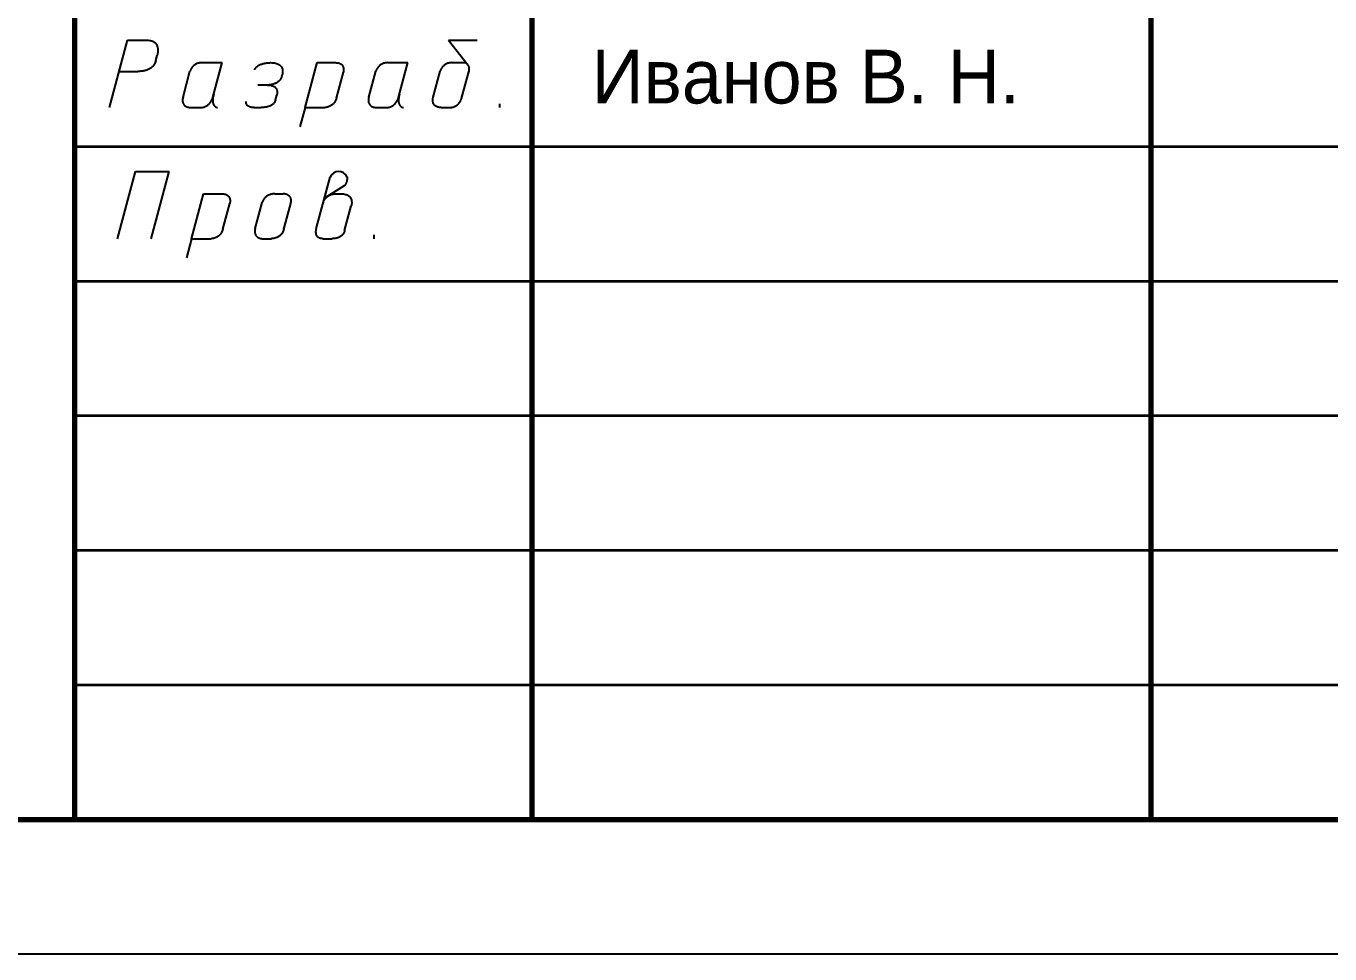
# Model space of a CAD drawing. Extents: x -100 to 346, y -219 to 96.
# Drawn here: x 58.1 to 130.8, y -218.7 to -166.9 of the extents above; entities that cross this region are included whole.
import ezdxf

# ---------------------------------------------------------------- set-up
doc = ezdxf.new("R2010")
doc.units = 0
doc.layers.get('0').update_dxf_attribs({"linetype": 'CONTINUOUS', "lineweight": 25})
doc.styles.add('cyrillic_ii', font='cyrillic_ii')

msp = doc.modelspace()

# ---------------------------------------------------------------- linework, layer by layer
at = {"lineweight": 70}
for p, q in [((60.848, -211.156), (60.848, -128.656)), ((86.348, -211.156), (86.348, -128.656)), ((120.848, -211.156), (120.848, -128.656)), ((-69.652, -211.156), (338.348, -211.156))]:
    msp.add_line(p, q, dxfattribs=at)
at = {"linetype": 'CONTINUOUS', "lineweight": 25}
for p, q in [((62.791, -171.482), (63.795, -167.732)), ((63.795, -167.732), (64.041, -167.732)), ((63.795, -167.732), (64.874, -167.732)), ((64.874, -167.732), (64.948, -167.735)), ((64.948, -167.735), (65.016, -167.742)), ((65.016, -167.742), (65.078, -167.753)), ((65.078, -167.753), (65.135, -167.769)), ((65.135, -167.769), (65.186, -167.788)), ((65.186, -167.788), (65.233, -167.811)), ((65.233, -167.811), (65.274, -167.837)), ((65.274, -167.837), (65.31, -167.866)), ((65.31, -167.866), (65.343, -167.897)), ((65.343, -167.897), (65.371, -167.931)), ((81.679, -167.732), (83.287, -167.732)), ((81.679, -167.732), (82.786, -169.123)), ((65.366, -168.868), (65.442, -168.584)), ((65.371, -167.931), (65.395, -167.966)), ((65.395, -167.966), (65.416, -168.003)), ((65.416, -168.003), (65.433, -168.041)), ((65.433, -168.041), (65.447, -168.081)), ((65.444, -168.577), (65.442, -168.584)), ((65.447, -168.566), (65.444, -168.577)), ((65.447, -168.081), (65.458, -168.12)), ((65.45, -168.551), (65.447, -168.566)), ((65.455, -168.531), (65.45, -168.551)), ((65.459, -168.509), (65.455, -168.531)), ((65.458, -168.12), (65.466, -168.16)), ((65.464, -168.483), (65.459, -168.509)), ((65.468, -168.454), (65.464, -168.483)), ((65.466, -168.16), (65.472, -168.2)), ((65.472, -168.423), (65.468, -168.454)), ((65.472, -168.2), (65.476, -168.24)), ((65.475, -168.39), (65.472, -168.423)), ((65.478, -168.354), (65.475, -168.39)), ((65.476, -168.24), (65.478, -168.279)), ((65.478, -168.279), (65.479, -168.317)), ((65.479, -168.317), (65.478, -168.354)), ((64.976, -169.352), (64.936, -169.371)), ((65.015, -169.331), (64.976, -169.352)), ((65.053, -169.308), (65.015, -169.331)), ((65.091, -169.283), (65.053, -169.308)), ((65.127, -169.255), (65.091, -169.283)), ((65.161, -169.224), (65.127, -169.255)), ((65.195, -169.191), (65.161, -169.224)), ((65.226, -169.154), (65.195, -169.191)), ((65.255, -169.115), (65.226, -169.154)), ((65.283, -169.072), (65.255, -169.115)), ((65.307, -169.027), (65.283, -169.072)), ((65.33, -168.977), (65.307, -169.027)), ((65.349, -168.925), (65.33, -168.977)), ((65.366, -168.868), (65.349, -168.925)), ((67.32, -169.346), (67.31, -169.366)), ((67.332, -169.325), (67.32, -169.346)), ((67.346, -169.304), (67.332, -169.325)), ((67.36, -169.281), (67.346, -169.304)), ((67.377, -169.258), (67.36, -169.281)), ((67.395, -169.235), (67.377, -169.258)), ((67.415, -169.212), (67.395, -169.235)), ((67.436, -169.188), (67.415, -169.212)), ((67.46, -169.165), (67.436, -169.188)), ((67.485, -169.143), (67.46, -169.165)), ((67.512, -169.121), (67.485, -169.143)), ((67.542, -169.1), (67.512, -169.121)), ((67.573, -169.08), (67.542, -169.1)), ((67.606, -169.062), (67.573, -169.08)), ((67.642, -169.045), (67.606, -169.062)), ((67.68, -169.029), (67.642, -169.045)), ((67.72, -169.016), (67.68, -169.029)), ((67.763, -169.004), (67.72, -169.016)), ((67.807, -168.995), (67.763, -169.004)), ((67.855, -168.988), (67.807, -168.995)), ((67.905, -168.984), (67.855, -168.988)), ((67.957, -168.982), (67.905, -168.984)), ((67.957, -168.982), (69.065, -168.982)), ((68.545, -170.925), (69.065, -168.982)), ((70.879, -169.378), (70.894, -169.341)), ((70.894, -169.341), (70.912, -169.306)), ((70.912, -169.306), (70.934, -169.274)), ((70.934, -169.274), (70.958, -169.244)), ((70.958, -169.244), (70.985, -169.216)), ((70.985, -169.216), (71.015, -169.19)), ((71.015, -169.19), (71.047, -169.166)), ((71.047, -169.166), (71.08, -169.144)), ((71.08, -169.144), (71.116, -169.124)), ((71.116, -169.124), (71.152, -169.105)), ((71.152, -169.105), (71.19, -169.088)), ((71.19, -169.088), (71.229, -169.073)), ((71.229, -169.073), (71.268, -169.06)), ((71.268, -169.06), (71.307, -169.047)), ((71.307, -169.047), (71.346, -169.037)), ((71.346, -169.037), (71.385, -169.027)), ((71.385, -169.027), (71.424, -169.019)), ((71.424, -169.019), (71.462, -169.011)), ((71.462, -169.011), (71.498, -169.005)), ((71.498, -169.005), (71.533, -169)), ((71.533, -169), (71.567, -168.995)), ((71.567, -168.995), (71.599, -168.992)), ((71.599, -168.992), (71.628, -168.989)), ((71.628, -168.989), (71.655, -168.987)), ((71.655, -168.987), (71.679, -168.985)), ((71.679, -168.985), (71.701, -168.984)), ((71.701, -168.984), (71.719, -168.983)), ((71.719, -168.983), (71.733, -168.982)), ((71.733, -168.982), (71.744, -168.982)), ((71.744, -168.982), (71.751, -168.982)), ((71.751, -168.982), (71.753, -168.982)), ((71.761, -168.982), (71.839, -168.984)), ((71.839, -168.984), (71.91, -168.99)), ((71.91, -168.99), (71.976, -168.998)), ((71.976, -168.998), (72.036, -169.01)), ((72.036, -169.01), (72.091, -169.025)), ((72.091, -169.025), (72.141, -169.043)), ((72.141, -169.043), (72.186, -169.063)), ((72.186, -169.063), (72.226, -169.085)), ((72.226, -169.085), (72.262, -169.109)), ((72.262, -169.109), (72.294, -169.135)), ((72.294, -169.135), (72.322, -169.162)), ((72.322, -169.162), (72.346, -169.19)), ((72.346, -169.19), (72.367, -169.22)), ((72.367, -169.22), (72.384, -169.25)), ((72.384, -169.25), (72.399, -169.28)), ((72.399, -169.28), (72.411, -169.311)), ((72.411, -169.311), (72.42, -169.342)), ((72.42, -169.342), (72.427, -169.373)), ((73.688, -171.482), (74.357, -168.982)), ((74.357, -168.982), (75.392, -168.982)), ((75.392, -168.982), (75.445, -168.984)), ((75.445, -168.984), (75.494, -168.989)), ((75.494, -168.989), (75.539, -168.996)), ((75.539, -168.996), (75.58, -169.007)), ((75.58, -169.007), (75.617, -169.02)), ((75.617, -169.02), (75.651, -169.036)), ((75.651, -169.036), (75.681, -169.053)), ((75.681, -169.053), (75.707, -169.072)), ((75.707, -169.072), (75.731, -169.093)), ((75.731, -169.093), (75.752, -169.116)), ((75.752, -169.116), (75.77, -169.139)), ((75.77, -169.139), (75.785, -169.164)), ((75.785, -169.164), (75.798, -169.189)), ((75.798, -169.189), (75.809, -169.214)), ((75.809, -169.214), (75.818, -169.24)), ((75.818, -169.24), (75.825, -169.266)), ((75.825, -169.266), (75.83, -169.292)), ((75.83, -169.292), (75.833, -169.318)), ((75.833, -169.318), (75.836, -169.343)), ((75.836, -169.343), (75.837, -169.367)), ((77.679, -169.346), (77.668, -169.366)), ((77.691, -169.325), (77.679, -169.346)), ((77.704, -169.304), (77.691, -169.325)), ((77.719, -169.281), (77.704, -169.304)), ((77.735, -169.258), (77.719, -169.281)), ((77.754, -169.235), (77.735, -169.258)), ((77.773, -169.212), (77.754, -169.235)), ((77.795, -169.188), (77.773, -169.212)), ((77.818, -169.165), (77.795, -169.188)), ((77.844, -169.143), (77.818, -169.165)), ((77.871, -169.121), (77.844, -169.143)), ((77.9, -169.1), (77.871, -169.121)), ((77.932, -169.08), (77.9, -169.1)), ((77.965, -169.062), (77.932, -169.08)), ((78.001, -169.045), (77.965, -169.062)), ((78.039, -169.029), (78.001, -169.045)), ((78.079, -169.016), (78.039, -169.029)), ((78.121, -169.004), (78.079, -169.016)), ((78.166, -168.995), (78.121, -169.004)), ((78.213, -168.988), (78.166, -168.995)), ((78.263, -168.984), (78.213, -168.988)), ((78.316, -168.982), (78.263, -168.984)), ((78.316, -168.982), (79.424, -168.982)), ((78.903, -170.925), (79.424, -168.982)), ((81.263, -169.349), (81.253, -169.369)), ((81.275, -169.328), (81.263, -169.349)), ((81.288, -169.306), (81.275, -169.328)), ((81.303, -169.283), (81.288, -169.306)), ((81.319, -169.26), (81.303, -169.283)), ((81.337, -169.237), (81.319, -169.26)), ((81.356, -169.213), (81.337, -169.237)), ((81.377, -169.19), (81.356, -169.213)), ((81.4, -169.166), (81.377, -169.19)), ((81.425, -169.143), (81.4, -169.166)), ((81.451, -169.121), (81.425, -169.143)), ((81.48, -169.1), (81.451, -169.121)), ((81.51, -169.08), (81.48, -169.1)), ((81.543, -169.061), (81.51, -169.08)), ((81.578, -169.044), (81.543, -169.061)), ((81.614, -169.028), (81.578, -169.044)), ((81.654, -169.015), (81.614, -169.028)), ((81.695, -169.003), (81.654, -169.015)), ((81.738, -168.994), (81.695, -169.003)), ((81.784, -168.987), (81.738, -168.994)), ((81.833, -168.983), (81.784, -168.987)), ((81.884, -168.982), (81.833, -168.983)), ((81.884, -168.982), (82.499, -168.982)), ((82.503, -168.982), (82.499, -168.982)), ((82.499, -168.982), (82.499, -168.982)), ((82.509, -168.983), (82.503, -168.982)), ((82.517, -168.983), (82.509, -168.983)), ((82.528, -168.984), (82.517, -168.983)), ((82.54, -168.986), (82.528, -168.984)), ((82.554, -168.988), (82.54, -168.986)), ((82.569, -168.991), (82.554, -168.988)), ((82.585, -168.995), (82.569, -168.991)), ((82.603, -169), (82.585, -168.995)), ((82.621, -169.005), (82.603, -169)), ((82.639, -169.012), (82.621, -169.005)), ((82.658, -169.02), (82.639, -169.012)), ((82.678, -169.03), (82.658, -169.02)), ((82.697, -169.04), (82.678, -169.03)), ((82.715, -169.053), (82.697, -169.04)), ((82.734, -169.067), (82.715, -169.053)), ((82.751, -169.082), (82.734, -169.067)), ((82.768, -169.1), (82.751, -169.082)), ((82.783, -169.119), (82.768, -169.1)), ((82.797, -169.141), (82.783, -169.119)), ((82.81, -169.164), (82.797, -169.141)), ((82.821, -169.19), (82.81, -169.164)), ((82.829, -169.218), (82.821, -169.19)), ((82.836, -169.249), (82.829, -169.218)), ((82.835, -169.397), (82.84, -169.356)), ((82.84, -169.282), (82.836, -169.249)), ((82.841, -169.318), (82.84, -169.282)), ((82.84, -169.356), (82.841, -169.318)), ((63.33, -169.47), (64.364, -169.47)), ((64.383, -169.47), (64.364, -169.47)), ((64.406, -169.47), (64.383, -169.47)), ((64.43, -169.469), (64.406, -169.47)), ((64.457, -169.469), (64.43, -169.469)), ((64.487, -169.467), (64.457, -169.469)), ((64.518, -169.465), (64.487, -169.467)), ((64.551, -169.463), (64.518, -169.465)), ((64.586, -169.459), (64.551, -169.463)), ((64.622, -169.455), (64.586, -169.459)), ((64.659, -169.45), (64.622, -169.455)), ((64.697, -169.443), (64.659, -169.45)), ((64.736, -169.435), (64.697, -169.443)), ((64.776, -169.425), (64.736, -169.435)), ((64.816, -169.414), (64.776, -169.425)), ((64.856, -169.402), (64.816, -169.414)), ((64.896, -169.387), (64.856, -169.402)), ((64.936, -169.371), (64.896, -169.387)), ((66.882, -170.91), (67.269, -169.465)), ((67.27, -169.463), (67.269, -169.465)), ((67.271, -169.459), (67.27, -169.463)), ((67.273, -169.452), (67.271, -169.459)), ((67.276, -169.443), (67.273, -169.452)), ((67.281, -169.431), (67.276, -169.443)), ((67.286, -169.417), (67.281, -169.431)), ((67.293, -169.402), (67.286, -169.417)), ((67.301, -169.385), (67.293, -169.402)), ((67.31, -169.366), (67.301, -169.385)), ((72.142, -170.078), (72.108, -170.099)), ((72.175, -170.055), (72.142, -170.078)), ((72.206, -170.03), (72.175, -170.055)), ((72.236, -170.002), (72.206, -170.03)), ((72.265, -169.972), (72.236, -170.002)), ((72.292, -169.94), (72.265, -169.972)), ((72.317, -169.905), (72.292, -169.94)), ((72.339, -169.868), (72.317, -169.905)), ((72.359, -169.827), (72.339, -169.868)), ((72.377, -169.784), (72.359, -169.827)), ((72.391, -169.738), (72.377, -169.784)), ((72.417, -169.639), (72.391, -169.738)), ((72.419, -169.633), (72.417, -169.639)), ((72.421, -169.624), (72.419, -169.633)), ((72.424, -169.612), (72.421, -169.624)), ((72.427, -169.597), (72.424, -169.612)), ((72.427, -169.373), (72.432, -169.403)), ((72.43, -169.58), (72.427, -169.597)), ((72.433, -169.56), (72.43, -169.58)), ((72.432, -169.403), (72.436, -169.432)), ((72.435, -169.538), (72.433, -169.56)), ((72.437, -169.514), (72.435, -169.538)), ((72.436, -169.432), (72.437, -169.461)), ((72.437, -169.461), (72.438, -169.488)), ((72.438, -169.488), (72.437, -169.514)), ((75.437, -170.955), (75.823, -169.513)), ((75.824, -169.513), (75.823, -169.513)), ((75.826, -169.503), (75.824, -169.509)), ((75.824, -169.509), (75.824, -169.513)), ((75.828, -169.493), (75.826, -169.503)), ((75.83, -169.481), (75.828, -169.493)), ((75.832, -169.467), (75.83, -169.481)), ((75.834, -169.45), (75.832, -169.467)), ((75.835, -169.432), (75.834, -169.45)), ((75.837, -169.412), (75.835, -169.432)), ((75.837, -169.367), (75.837, -169.39)), ((75.837, -169.39), (75.837, -169.412)), ((77.241, -170.91), (77.628, -169.465)), ((77.63, -169.459), (77.628, -169.463)), ((77.628, -169.463), (77.628, -169.465)), ((77.632, -169.452), (77.63, -169.459)), ((77.635, -169.443), (77.632, -169.452)), ((77.639, -169.431), (77.635, -169.443)), ((77.645, -169.417), (77.639, -169.431)), ((77.651, -169.402), (77.645, -169.417)), ((77.659, -169.385), (77.651, -169.402)), ((77.668, -169.366), (77.659, -169.385)), ((80.827, -170.909), (81.215, -169.463)), ((81.216, -169.459), (81.215, -169.462)), ((81.215, -169.462), (81.215, -169.463)), ((81.218, -169.453), (81.216, -169.459)), ((81.221, -169.444), (81.218, -169.453)), ((81.225, -169.433), (81.221, -169.444)), ((81.23, -169.42), (81.225, -169.433)), ((81.237, -169.404), (81.23, -169.42)), ((81.244, -169.387), (81.237, -169.404)), ((81.253, -169.369), (81.244, -169.387)), ((82.414, -170.988), (82.816, -169.489)), ((82.816, -169.489), (82.828, -169.442)), ((82.828, -169.442), (82.835, -169.397)), ((68.577, -170.81), (68.563, -170.875)), ((68.594, -170.741), (68.577, -170.81)), ((71.598, -170.232), (71.05, -170.232)), ((71.598, -170.232), (71.659, -170.234)), ((71.609, -170.232), (71.607, -170.232)), ((71.616, -170.232), (71.609, -170.232)), ((71.626, -170.232), (71.616, -170.232)), ((71.639, -170.231), (71.626, -170.232)), ((71.655, -170.23), (71.639, -170.231)), ((71.675, -170.228), (71.655, -170.23)), ((71.659, -170.234), (71.716, -170.238)), ((71.696, -170.226), (71.675, -170.228)), ((71.72, -170.223), (71.696, -170.226)), ((71.716, -170.238), (71.768, -170.246)), ((71.747, -170.22), (71.72, -170.223)), ((71.775, -170.215), (71.747, -170.22)), ((71.768, -170.246), (71.816, -170.256)), ((71.804, -170.21), (71.775, -170.215)), ((71.836, -170.203), (71.804, -170.21)), ((71.816, -170.256), (71.859, -170.268)), ((71.868, -170.195), (71.836, -170.203)), ((71.859, -170.268), (71.899, -170.282)), ((71.901, -170.186), (71.868, -170.195)), ((71.899, -170.282), (71.934, -170.299)), ((71.935, -170.176), (71.901, -170.186)), ((71.934, -170.299), (71.966, -170.317)), ((71.97, -170.164), (71.935, -170.176)), ((71.966, -170.317), (71.994, -170.337)), ((72.005, -170.15), (71.97, -170.164)), ((71.994, -170.337), (72.019, -170.358)), ((72.039, -170.135), (72.005, -170.15)), ((72.019, -170.358), (72.041, -170.38)), ((72.036, -171.061), (72.11, -170.785)), ((72.074, -170.118), (72.039, -170.135)), ((72.041, -170.38), (72.06, -170.404)), ((72.06, -170.404), (72.077, -170.428)), ((72.108, -170.099), (72.074, -170.118)), ((72.077, -170.428), (72.09, -170.453)), ((72.09, -170.453), (72.102, -170.478)), ((72.102, -170.478), (72.111, -170.504)), ((72.112, -170.779), (72.11, -170.785)), ((72.111, -170.504), (72.118, -170.529)), ((72.114, -170.77), (72.112, -170.779)), ((72.117, -170.759), (72.114, -170.77)), ((72.119, -170.746), (72.117, -170.759)), ((72.118, -170.529), (72.123, -170.555)), ((72.122, -170.73), (72.119, -170.746)), ((72.125, -170.713), (72.122, -170.73)), ((72.123, -170.555), (72.127, -170.58)), ((72.127, -170.694), (72.125, -170.713)), ((72.127, -170.58), (72.129, -170.605)), ((72.129, -170.673), (72.127, -170.694)), ((72.129, -170.605), (72.13, -170.628)), ((72.13, -170.651), (72.129, -170.673)), ((72.13, -170.628), (72.13, -170.651)), ((78.935, -170.81), (78.922, -170.875)), ((78.953, -170.741), (78.935, -170.81)), ((66.856, -171.06), (66.855, -171.104)), ((66.855, -171.104), (66.858, -171.144)), ((66.861, -171.013), (66.856, -171.06)), ((66.858, -171.144), (66.863, -171.182)), ((66.869, -170.963), (66.861, -171.013)), ((66.863, -171.182), (66.872, -171.216)), ((66.882, -170.91), (66.869, -170.963)), ((66.872, -171.216), (66.883, -171.248)), ((66.883, -171.248), (66.897, -171.278)), ((66.897, -171.278), (66.912, -171.304)), ((66.912, -171.304), (66.93, -171.328)), ((66.93, -171.328), (66.95, -171.35)), ((66.95, -171.35), (66.971, -171.37)), ((66.971, -171.37), (66.993, -171.388)), ((66.993, -171.388), (67.016, -171.403)), ((67.016, -171.403), (67.039, -171.417)), ((67.039, -171.417), (67.064, -171.429)), ((67.064, -171.429), (67.088, -171.44)), ((67.088, -171.44), (67.112, -171.449)), ((67.112, -171.449), (67.136, -171.457)), ((67.136, -171.457), (67.16, -171.463)), ((67.16, -171.463), (67.183, -171.468)), ((67.183, -171.468), (67.205, -171.472)), ((67.205, -171.472), (67.225, -171.476)), ((67.225, -171.476), (67.244, -171.478)), ((67.244, -171.478), (67.261, -171.48)), ((67.261, -171.48), (67.277, -171.481)), ((67.277, -171.481), (67.29, -171.482)), ((67.29, -171.482), (67.3, -171.482)), ((67.3, -171.482), (67.308, -171.482)), ((67.308, -171.482), (67.313, -171.482)), ((67.313, -171.482), (67.853, -171.482)), ((67.853, -171.482), (67.904, -171.48)), ((67.904, -171.48), (67.953, -171.476)), ((67.953, -171.476), (67.999, -171.468)), ((67.999, -171.468), (68.044, -171.457)), ((68.044, -171.457), (68.085, -171.444)), ((68.085, -171.444), (68.125, -171.428)), ((68.125, -171.428), (68.163, -171.41)), ((68.163, -171.41), (68.198, -171.391)), ((68.198, -171.391), (68.232, -171.369)), ((68.232, -171.369), (68.263, -171.346)), ((68.263, -171.346), (68.292, -171.322)), ((68.292, -171.322), (68.32, -171.297)), ((68.32, -171.297), (68.345, -171.272)), ((68.345, -171.272), (68.369, -171.245)), ((68.369, -171.245), (68.391, -171.219)), ((68.391, -171.219), (68.412, -171.192)), ((68.412, -171.192), (68.43, -171.165)), ((68.43, -171.165), (68.447, -171.139)), ((68.447, -171.139), (68.463, -171.113)), ((68.463, -171.113), (68.477, -171.088)), ((68.477, -171.088), (68.489, -171.063)), ((68.489, -171.063), (68.5, -171.041)), ((68.5, -171.041), (68.51, -171.019)), ((68.51, -171.019), (68.518, -170.999)), ((68.518, -170.999), (68.526, -170.981)), ((68.526, -170.981), (68.532, -170.965)), ((68.532, -170.965), (68.536, -170.952)), ((68.536, -170.952), (68.54, -170.941)), ((68.54, -170.941), (68.542, -170.933)), ((68.542, -171.045), (68.54, -171.093)), ((68.54, -171.093), (68.542, -171.138)), ((68.542, -170.933), (68.544, -170.927)), ((68.546, -170.992), (68.542, -171.045)), ((68.542, -171.138), (68.545, -171.179)), ((68.544, -170.927), (68.545, -170.925)), ((68.545, -171.179), (68.551, -171.217)), ((68.553, -170.936), (68.546, -170.992)), ((68.551, -171.217), (68.559, -171.252)), ((68.563, -170.875), (68.553, -170.936)), ((68.559, -171.252), (68.569, -171.283)), ((68.569, -171.283), (68.58, -171.311)), ((68.58, -171.311), (68.593, -171.337)), ((68.593, -171.337), (68.606, -171.36)), ((68.606, -171.36), (68.621, -171.38)), ((68.621, -171.38), (68.636, -171.398)), ((68.636, -171.398), (68.652, -171.414)), ((68.652, -171.414), (68.668, -171.427)), ((68.668, -171.427), (68.685, -171.439)), ((68.685, -171.439), (68.701, -171.449)), ((68.701, -171.449), (68.717, -171.457)), ((68.717, -171.457), (68.732, -171.464)), ((68.732, -171.464), (68.746, -171.469)), ((68.746, -171.469), (68.76, -171.474)), ((68.76, -171.474), (68.773, -171.477)), ((68.773, -171.477), (68.784, -171.479)), ((68.784, -171.479), (68.793, -171.481)), ((68.793, -171.481), (68.801, -171.481)), ((68.801, -171.481), (68.807, -171.482)), ((68.807, -171.482), (68.811, -171.482)), ((68.811, -171.482), (68.812, -171.482)), ((70.401, -171.184), (70.402, -171.173)), ((70.401, -171.196), (70.401, -171.184)), ((70.401, -171.209), (70.401, -171.196)), ((70.402, -171.223), (70.401, -171.209)), ((70.402, -171.173), (70.403, -171.164)), ((70.404, -171.238), (70.402, -171.223)), ((70.403, -171.164), (70.404, -171.156)), ((70.404, -171.156), (70.405, -171.149)), ((70.407, -171.253), (70.404, -171.238)), ((70.405, -171.149), (70.406, -171.145)), ((70.406, -171.142), (70.406, -171.141)), ((70.406, -171.145), (70.406, -171.142)), ((70.411, -171.269), (70.407, -171.253)), ((70.416, -171.285), (70.411, -171.269)), ((70.423, -171.302), (70.416, -171.285)), ((70.431, -171.318), (70.423, -171.302)), ((70.441, -171.335), (70.431, -171.318)), ((70.453, -171.351), (70.441, -171.335)), ((70.467, -171.367), (70.453, -171.351)), ((70.483, -171.383), (70.467, -171.367)), ((70.501, -171.398), (70.483, -171.383)), ((70.522, -171.412), (70.501, -171.398)), ((70.545, -171.425), (70.522, -171.412)), ((70.571, -171.437), (70.545, -171.425)), ((70.6, -171.448), (70.571, -171.437)), ((70.631, -171.458), (70.6, -171.448)), ((70.666, -171.466), (70.631, -171.458)), ((70.705, -171.473), (70.666, -171.466)), ((70.746, -171.478), (70.705, -171.473)), ((70.791, -171.481), (70.746, -171.478)), ((70.84, -171.482), (70.791, -171.481)), ((70.84, -171.482), (71.236, -171.482)), ((71.252, -171.482), (71.236, -171.482)), ((71.269, -171.482), (71.252, -171.482)), ((71.289, -171.482), (71.269, -171.482)), ((71.311, -171.481), (71.289, -171.482)), ((71.334, -171.48), (71.311, -171.481)), ((71.36, -171.479), (71.334, -171.48)), ((71.386, -171.477), (71.36, -171.479)), ((71.414, -171.475), (71.386, -171.477)), ((71.443, -171.472), (71.414, -171.475)), ((71.474, -171.468), (71.443, -171.472)), ((71.504, -171.463), (71.474, -171.468)), ((71.536, -171.458), (71.504, -171.463)), ((71.568, -171.451), (71.536, -171.458)), ((71.6, -171.443), (71.568, -171.451)), ((71.633, -171.434), (71.6, -171.443)), ((71.665, -171.424), (71.633, -171.434)), ((71.697, -171.413), (71.665, -171.424)), ((71.729, -171.4), (71.697, -171.413)), ((71.761, -171.385), (71.729, -171.4)), ((71.791, -171.369), (71.761, -171.385)), ((71.821, -171.351), (71.791, -171.369)), ((71.85, -171.332), (71.821, -171.351)), ((71.878, -171.31), (71.85, -171.332)), ((71.904, -171.287), (71.878, -171.31)), ((71.929, -171.261), (71.904, -171.287)), ((71.952, -171.234), (71.929, -171.261)), ((71.973, -171.204), (71.952, -171.234)), ((71.992, -171.172), (71.973, -171.204)), ((72.009, -171.138), (71.992, -171.172)), ((72.024, -171.101), (72.009, -171.138)), ((72.036, -171.061), (72.024, -171.101)), ((73.688, -171.482), (73.401, -172.553)), ((73.688, -171.482), (74.788, -171.482)), ((74.79, -171.482), (74.788, -171.482)), ((74.795, -171.482), (74.79, -171.482)), ((74.803, -171.482), (74.795, -171.482)), ((74.813, -171.481), (74.803, -171.482)), ((74.826, -171.48), (74.813, -171.481)), ((74.841, -171.478), (74.826, -171.48)), ((74.858, -171.476), (74.841, -171.478)), ((74.877, -171.473), (74.858, -171.476)), ((74.898, -171.469), (74.877, -171.473)), ((74.92, -171.464), (74.898, -171.469)), ((74.944, -171.458), (74.92, -171.464)), ((74.969, -171.451), (74.944, -171.458)), ((74.994, -171.442), (74.969, -171.451)), ((75.021, -171.433), (74.994, -171.442)), ((75.048, -171.421), (75.021, -171.433)), ((75.076, -171.408), (75.048, -171.421)), ((75.104, -171.394), (75.076, -171.408)), ((75.133, -171.378), (75.104, -171.394)), ((75.161, -171.359), (75.133, -171.378)), ((75.189, -171.339), (75.161, -171.359)), ((75.217, -171.317), (75.189, -171.339)), ((75.244, -171.292), (75.217, -171.317)), ((75.271, -171.265), (75.244, -171.292)), ((75.297, -171.236), (75.271, -171.265)), ((75.321, -171.204), (75.297, -171.236)), ((75.345, -171.17), (75.321, -171.204)), ((75.367, -171.133), (75.345, -171.17)), ((75.387, -171.093), (75.367, -171.133)), ((75.406, -171.05), (75.387, -171.093)), ((75.423, -171.004), (75.406, -171.05)), ((75.437, -170.955), (75.423, -171.004)), ((77.215, -171.06), (77.214, -171.104)), ((77.214, -171.104), (77.216, -171.144)), ((77.219, -171.013), (77.215, -171.06)), ((77.216, -171.144), (77.222, -171.182)), ((77.228, -170.963), (77.219, -171.013)), ((77.222, -171.182), (77.23, -171.216)), ((77.241, -170.91), (77.228, -170.963)), ((77.23, -171.216), (77.242, -171.248)), ((77.242, -171.248), (77.255, -171.278)), ((77.255, -171.278), (77.271, -171.304)), ((77.271, -171.304), (77.289, -171.328)), ((77.289, -171.328), (77.308, -171.35)), ((77.308, -171.35), (77.329, -171.37)), ((77.329, -171.37), (77.351, -171.388)), ((77.351, -171.388), (77.374, -171.403)), ((77.374, -171.403), (77.398, -171.417)), ((77.398, -171.417), (77.422, -171.429)), ((77.422, -171.429), (77.447, -171.44)), ((77.447, -171.44), (77.471, -171.449)), ((77.471, -171.449), (77.495, -171.457)), ((77.495, -171.457), (77.519, -171.463)), ((77.519, -171.463), (77.541, -171.468)), ((77.541, -171.468), (77.563, -171.472)), ((77.563, -171.472), (77.584, -171.476)), ((77.584, -171.476), (77.603, -171.478)), ((77.603, -171.478), (77.62, -171.48)), ((77.62, -171.48), (77.635, -171.481)), ((77.635, -171.481), (77.648, -171.482)), ((77.648, -171.482), (77.659, -171.482)), ((77.659, -171.482), (77.666, -171.482)), ((77.666, -171.482), (77.671, -171.482)), ((77.671, -171.482), (78.211, -171.482)), ((78.211, -171.482), (78.262, -171.48)), ((78.262, -171.48), (78.311, -171.476)), ((78.311, -171.476), (78.358, -171.468)), ((78.358, -171.468), (78.402, -171.457)), ((78.402, -171.457), (78.444, -171.444)), ((78.444, -171.444), (78.484, -171.428)), ((78.484, -171.428), (78.521, -171.41)), ((78.521, -171.41), (78.557, -171.391)), ((78.557, -171.391), (78.59, -171.369)), ((78.59, -171.369), (78.622, -171.346)), ((78.622, -171.346), (78.651, -171.322)), ((78.651, -171.322), (78.678, -171.297)), ((78.678, -171.297), (78.704, -171.272)), ((78.704, -171.272), (78.728, -171.245)), ((78.728, -171.245), (78.75, -171.219)), ((78.75, -171.219), (78.77, -171.192)), ((78.77, -171.192), (78.789, -171.165)), ((78.789, -171.165), (78.806, -171.139)), ((78.806, -171.139), (78.821, -171.113)), ((78.821, -171.113), (78.835, -171.088)), ((78.835, -171.088), (78.848, -171.063)), ((78.848, -171.063), (78.859, -171.041)), ((78.859, -171.041), (78.869, -171.019)), ((78.869, -171.019), (78.877, -170.999)), ((78.877, -170.999), (78.884, -170.981)), ((78.884, -170.981), (78.89, -170.965)), ((78.89, -170.965), (78.895, -170.952)), ((78.895, -170.952), (78.898, -170.941)), ((78.898, -170.941), (78.901, -170.933)), ((78.9, -171.045), (78.899, -171.093)), ((78.899, -171.093), (78.9, -171.138)), ((78.904, -170.992), (78.9, -171.045)), ((78.9, -171.138), (78.904, -171.179)), ((78.901, -170.933), (78.903, -170.927)), ((78.903, -170.927), (78.903, -170.925)), ((78.911, -170.936), (78.904, -170.992)), ((78.904, -171.179), (78.91, -171.217)), ((78.91, -171.217), (78.918, -171.252)), ((78.922, -170.875), (78.911, -170.936)), ((78.918, -171.252), (78.927, -171.283)), ((78.927, -171.283), (78.939, -171.311)), ((78.939, -171.311), (78.951, -171.337)), ((78.951, -171.337), (78.965, -171.36)), ((78.965, -171.36), (78.979, -171.38)), ((78.979, -171.38), (78.995, -171.398)), ((78.995, -171.398), (79.011, -171.414)), ((79.011, -171.414), (79.027, -171.427)), ((79.027, -171.427), (79.043, -171.439)), ((79.043, -171.439), (79.059, -171.449)), ((79.059, -171.449), (79.075, -171.457)), ((79.075, -171.457), (79.09, -171.464)), ((79.09, -171.464), (79.105, -171.469)), ((79.105, -171.469), (79.119, -171.474)), ((79.119, -171.474), (79.131, -171.477)), ((79.131, -171.477), (79.142, -171.479)), ((79.142, -171.479), (79.152, -171.481)), ((79.152, -171.481), (79.16, -171.481)), ((79.16, -171.481), (79.166, -171.482)), ((79.166, -171.482), (79.169, -171.482)), ((79.169, -171.482), (79.171, -171.482)), ((80.807, -171.06), (80.808, -171.036)), ((80.807, -171.085), (80.807, -171.06)), ((80.809, -171.111), (80.807, -171.085)), ((80.808, -171.036), (80.81, -171.014)), ((80.811, -171.137), (80.809, -171.111)), ((80.81, -171.014), (80.812, -170.993)), ((80.815, -171.164), (80.811, -171.137)), ((80.812, -170.993), (80.814, -170.974)), ((80.814, -170.974), (80.817, -170.957)), ((80.821, -171.191), (80.815, -171.164)), ((80.817, -170.957), (80.82, -170.942)), ((80.82, -170.942), (80.822, -170.93)), ((80.828, -171.218), (80.821, -171.191)), ((80.822, -170.93), (80.825, -170.92)), ((80.825, -170.92), (80.826, -170.913)), ((80.826, -170.913), (80.827, -170.909)), ((80.837, -171.245), (80.828, -171.218)), ((80.849, -171.272), (80.837, -171.245)), ((80.863, -171.298), (80.849, -171.272)), ((80.879, -171.323), (80.863, -171.298)), ((80.899, -171.347), (80.879, -171.323)), ((80.921, -171.37), (80.899, -171.347)), ((80.946, -171.391), (80.921, -171.37)), ((80.975, -171.411), (80.946, -171.391)), ((81.007, -171.428), (80.975, -171.411)), ((81.042, -171.444), (81.007, -171.428)), ((81.081, -171.457), (81.042, -171.444)), ((81.125, -171.468), (81.081, -171.457)), ((81.172, -171.476), (81.125, -171.468)), ((81.224, -171.48), (81.172, -171.476)), ((81.281, -171.482), (81.224, -171.48)), ((81.281, -171.482), (81.753, -171.482)), ((81.753, -171.482), (81.803, -171.481)), ((81.803, -171.481), (81.85, -171.476)), ((81.85, -171.476), (81.896, -171.468)), ((81.896, -171.468), (81.939, -171.458)), ((81.939, -171.458), (81.98, -171.445)), ((81.98, -171.445), (82.018, -171.431)), ((82.018, -171.431), (82.055, -171.414)), ((82.055, -171.414), (82.089, -171.395)), ((82.089, -171.395), (82.122, -171.375)), ((82.122, -171.375), (82.152, -171.353)), ((82.152, -171.353), (82.181, -171.331)), ((82.181, -171.331), (82.207, -171.307)), ((82.207, -171.307), (82.232, -171.283)), ((82.232, -171.283), (82.255, -171.259)), ((82.255, -171.259), (82.276, -171.234)), ((82.276, -171.234), (82.295, -171.209)), ((82.295, -171.209), (82.313, -171.185)), ((82.313, -171.185), (82.329, -171.161)), ((82.329, -171.161), (82.344, -171.137)), ((82.344, -171.137), (82.357, -171.115)), ((82.357, -171.115), (82.369, -171.093)), ((82.369, -171.093), (82.379, -171.073)), ((82.379, -171.073), (82.388, -171.054)), ((82.388, -171.054), (82.395, -171.038)), ((82.395, -171.038), (82.401, -171.023)), ((82.401, -171.023), (82.406, -171.01)), ((82.406, -171.01), (82.41, -171)), ((82.41, -171), (82.413, -170.993)), ((82.413, -170.993), (82.414, -170.988)), ((82.414, -170.988), (82.415, -170.987)), ((82.415, -170.987), (82.414, -170.988)), ((84.537, -171.482), (84.537, -171.274)), ((63.226, -178.793), (64.231, -175.043)), ((64.231, -175.043), (66.106, -175.043)), ((65.101, -178.793), (66.106, -175.043)), ((74.33, -178.167), (75.079, -175.369)), ((75.875, -175.842), (74.765, -176.543)), ((75.876, -175.841), (75.874, -175.842)), ((75.874, -175.842), (75.874, -175.842)), ((75.874, -175.842), (75.875, -175.842)), ((75.878, -175.839), (75.876, -175.841)), ((75.881, -175.837), (75.878, -175.839)), ((75.885, -175.833), (75.881, -175.837)), ((75.889, -175.828), (75.885, -175.833)), ((75.895, -175.823), (75.889, -175.828)), ((75.901, -175.816), (75.895, -175.823)), ((75.907, -175.809), (75.901, -175.816)), ((75.914, -175.8), (75.907, -175.809)), ((75.922, -175.79), (75.914, -175.8)), ((75.929, -175.779), (75.922, -175.79)), ((75.937, -175.767), (75.929, -175.779)), ((75.945, -175.754), (75.937, -175.767)), ((75.954, -175.739), (75.945, -175.754)), ((75.962, -175.723), (75.954, -175.739)), ((75.97, -175.706), (75.962, -175.723)), ((75.978, -175.688), (75.97, -175.706)), ((75.985, -175.668), (75.978, -175.688)), ((75.992, -175.647), (75.985, -175.668)), ((75.999, -175.625), (75.992, -175.647)), ((76.006, -175.601), (75.999, -175.625)), ((76.012, -175.575), (76.006, -175.601)), ((76.017, -175.549), (76.012, -175.575)), ((76.022, -175.52), (76.017, -175.549)), ((76.025, -175.491), (76.022, -175.52)), ((76.028, -175.459), (76.025, -175.491)), ((76.03, -175.426), (76.028, -175.459)), ((76.031, -175.391), (76.03, -175.426)), ((76.031, -175.355), (76.031, -175.391)), ((67.356, -178.793), (68.025, -176.293)), ((68.025, -176.293), (69.06, -176.293)), ((69.06, -176.293), (69.113, -176.295)), ((69.113, -176.295), (69.162, -176.3)), ((69.162, -176.3), (69.207, -176.308)), ((69.207, -176.308), (69.248, -176.318)), ((69.248, -176.318), (69.285, -176.331)), ((69.285, -176.331), (69.319, -176.347)), ((69.319, -176.347), (69.349, -176.364)), ((69.349, -176.364), (69.375, -176.383)), ((69.375, -176.383), (69.399, -176.404)), ((69.399, -176.404), (69.42, -176.427)), ((69.42, -176.427), (69.438, -176.45)), ((69.438, -176.45), (69.453, -176.475)), ((69.453, -176.475), (69.466, -176.5)), ((69.466, -176.5), (69.477, -176.525)), ((69.477, -176.525), (69.486, -176.551)), ((69.486, -176.551), (69.493, -176.578)), ((69.493, -176.578), (69.498, -176.603)), ((69.498, -176.603), (69.502, -176.629)), ((69.502, -176.629), (69.504, -176.654)), ((71.373, -176.612), (71.36, -176.634)), ((71.388, -176.59), (71.373, -176.612)), ((71.405, -176.567), (71.388, -176.59)), ((71.424, -176.544), (71.405, -176.567)), ((71.444, -176.521), (71.424, -176.544)), ((71.466, -176.498), (71.444, -176.521)), ((71.49, -176.475), (71.466, -176.498)), ((71.516, -176.453), (71.49, -176.475)), ((71.544, -176.431), (71.516, -176.453)), ((71.574, -176.411), (71.544, -176.431)), ((71.606, -176.391), (71.574, -176.411)), ((71.641, -176.373), (71.606, -176.391)), ((71.678, -176.356), (71.641, -176.373)), ((71.717, -176.34), (71.678, -176.356)), ((71.758, -176.327), (71.717, -176.34)), ((71.802, -176.315), (71.758, -176.327)), ((71.849, -176.306), (71.802, -176.315)), ((71.898, -176.299), (71.849, -176.306)), ((71.95, -176.295), (71.898, -176.299)), ((72.005, -176.293), (71.95, -176.295)), ((72.005, -176.293), (72.474, -176.293)), ((72.475, -176.293), (72.474, -176.293)), ((72.479, -176.293), (72.475, -176.293)), ((72.487, -176.294), (72.479, -176.293)), ((72.497, -176.294), (72.487, -176.294)), ((72.51, -176.295), (72.497, -176.294)), ((72.525, -176.297), (72.51, -176.295)), ((72.542, -176.299), (72.525, -176.297)), ((72.56, -176.302), (72.542, -176.299)), ((72.581, -176.306), (72.56, -176.302)), ((72.602, -176.311), (72.581, -176.306)), ((72.625, -176.317), (72.602, -176.311)), ((72.648, -176.325), (72.625, -176.317)), ((72.672, -176.333), (72.648, -176.325)), ((72.696, -176.343), (72.672, -176.333)), ((72.72, -176.354), (72.696, -176.343)), ((72.744, -176.368), (72.72, -176.354)), ((72.767, -176.382), (72.744, -176.368)), ((72.79, -176.399), (72.767, -176.382)), ((72.811, -176.418), (72.79, -176.399)), ((72.831, -176.438), (72.811, -176.418)), ((72.85, -176.461), (72.831, -176.438)), ((72.866, -176.486), (72.85, -176.461)), ((72.88, -176.514), (72.866, -176.486)), ((72.893, -176.544), (72.88, -176.514)), ((72.902, -176.577), (72.893, -176.544)), ((72.908, -176.612), (72.902, -176.577)), ((72.912, -176.651), (72.908, -176.612)), ((74.76, -176.642), (74.782, -176.605)), ((74.782, -176.605), (74.805, -176.571)), ((74.805, -176.571), (74.829, -176.539)), ((74.829, -176.539), (74.854, -176.51)), ((74.854, -176.51), (74.88, -176.483)), ((74.88, -176.483), (74.907, -176.459)), ((74.907, -176.459), (74.934, -176.437)), ((74.934, -176.437), (74.962, -176.416)), ((74.962, -176.416), (74.99, -176.398)), ((74.99, -176.398), (75.018, -176.382)), ((75.018, -176.382), (75.047, -176.367)), ((75.047, -176.367), (75.075, -176.355)), ((75.075, -176.355), (75.103, -176.343)), ((75.103, -176.343), (75.131, -176.334)), ((75.131, -176.334), (75.158, -176.325)), ((75.158, -176.325), (75.184, -176.318)), ((75.184, -176.318), (75.209, -176.312)), ((75.209, -176.312), (75.233, -176.307)), ((75.233, -176.307), (75.257, -176.303)), ((75.257, -176.303), (75.278, -176.3)), ((75.278, -176.3), (75.299, -176.298)), ((75.299, -176.298), (75.317, -176.296)), ((75.317, -176.296), (75.334, -176.295)), ((75.334, -176.295), (75.349, -176.294)), ((75.349, -176.294), (75.362, -176.293)), ((75.362, -176.293), (75.373, -176.293)), ((75.373, -176.293), (75.381, -176.293)), ((75.381, -176.293), (75.691, -176.293)), ((75.691, -176.293), (75.76, -176.296)), ((75.76, -176.296), (75.824, -176.301)), ((75.824, -176.301), (75.883, -176.31)), ((75.883, -176.31), (75.937, -176.323)), ((75.937, -176.323), (75.986, -176.337)), ((75.986, -176.337), (76.03, -176.355)), ((76.03, -176.355), (76.07, -176.375)), ((76.07, -176.375), (76.106, -176.397)), ((76.106, -176.397), (76.138, -176.421)), ((76.138, -176.421), (76.166, -176.446)), ((76.166, -176.446), (76.191, -176.473)), ((76.191, -176.473), (76.212, -176.501)), ((76.212, -176.501), (76.23, -176.53)), ((76.23, -176.53), (76.245, -176.56)), ((76.245, -176.56), (76.257, -176.591)), ((76.257, -176.591), (76.267, -176.621)), ((76.267, -176.621), (76.275, -176.652)), ((69.105, -178.266), (69.491, -176.824)), ((69.492, -176.824), (69.491, -176.824)), ((69.494, -176.814), (69.492, -176.821)), ((69.492, -176.821), (69.492, -176.824)), ((69.496, -176.805), (69.494, -176.814)), ((69.498, -176.793), (69.496, -176.805)), ((69.5, -176.778), (69.498, -176.793)), ((69.502, -176.762), (69.5, -176.778)), ((69.503, -176.743), (69.502, -176.762)), ((69.505, -176.723), (69.503, -176.743)), ((69.504, -176.654), (69.505, -176.678)), ((69.505, -176.678), (69.505, -176.701)), ((69.505, -176.701), (69.505, -176.723)), ((70.907, -178.225), (71.296, -176.775)), ((71.297, -176.773), (71.296, -176.775)), ((71.298, -176.768), (71.297, -176.773)), ((71.3, -176.761), (71.298, -176.768)), ((71.304, -176.751), (71.3, -176.761)), ((71.308, -176.74), (71.304, -176.751)), ((71.313, -176.726), (71.308, -176.74)), ((71.32, -176.71), (71.313, -176.726)), ((71.328, -176.693), (71.32, -176.71)), ((71.337, -176.675), (71.328, -176.693)), ((71.348, -176.655), (71.337, -176.675)), ((71.36, -176.634), (71.348, -176.655)), ((72.505, -178.264), (72.889, -176.834)), ((72.889, -176.834), (72.9, -176.783)), ((72.9, -176.783), (72.908, -176.736)), ((72.908, -176.736), (72.912, -176.692)), ((72.912, -176.692), (72.912, -176.651)), ((74.691, -176.818), (74.706, -176.769)), ((74.706, -176.769), (74.722, -176.724)), ((74.722, -176.724), (74.74, -176.681)), ((74.74, -176.681), (74.76, -176.642)), ((75.891, -178.343), (76.261, -176.962)), ((76.263, -176.954), (76.261, -176.962)), ((76.266, -176.943), (76.263, -176.954)), ((76.269, -176.93), (76.266, -176.943)), ((76.272, -176.913), (76.269, -176.93)), ((76.276, -176.894), (76.272, -176.913)), ((76.275, -176.652), (76.28, -176.683)), ((76.279, -176.873), (76.276, -176.894)), ((76.282, -176.85), (76.279, -176.873)), ((76.28, -176.683), (76.284, -176.713)), ((76.285, -176.825), (76.282, -176.85)), ((76.284, -176.713), (76.286, -176.743)), ((76.286, -176.799), (76.285, -176.825)), ((76.286, -176.743), (76.287, -176.771)), ((76.287, -176.771), (76.286, -176.799)), ((67.356, -178.793), (67.069, -179.864)), ((67.356, -178.793), (68.456, -178.793)), ((68.458, -178.793), (68.456, -178.793)), ((68.463, -178.793), (68.458, -178.793)), ((68.471, -178.793), (68.463, -178.793)), ((68.481, -178.792), (68.471, -178.793)), ((68.494, -178.791), (68.481, -178.792)), ((68.509, -178.789), (68.494, -178.791)), ((68.526, -178.787), (68.509, -178.789)), ((68.545, -178.784), (68.526, -178.787)), ((68.566, -178.78), (68.545, -178.784)), ((68.588, -178.775), (68.566, -178.78)), ((68.612, -178.769), (68.588, -178.775)), ((68.637, -178.762), (68.612, -178.769)), ((68.662, -178.753), (68.637, -178.762)), ((68.689, -178.744), (68.662, -178.753)), ((68.716, -178.732), (68.689, -178.744)), ((68.744, -178.72), (68.716, -178.732)), ((68.772, -178.705), (68.744, -178.72)), ((68.801, -178.689), (68.772, -178.705)), ((68.829, -178.67), (68.801, -178.689)), ((68.857, -178.65), (68.829, -178.67)), ((68.885, -178.628), (68.857, -178.65)), ((68.912, -178.603), (68.885, -178.628)), ((68.939, -178.577), (68.912, -178.603)), ((68.965, -178.547), (68.939, -178.577)), ((68.989, -178.515), (68.965, -178.547)), ((69.013, -178.481), (68.989, -178.515)), ((69.035, -178.444), (69.013, -178.481)), ((69.055, -178.404), (69.035, -178.444)), ((69.074, -178.361), (69.055, -178.404)), ((69.091, -178.315), (69.074, -178.361)), ((69.105, -178.266), (69.091, -178.315)), ((70.887, -178.328), (70.883, -178.375)), ((70.883, -178.375), (70.883, -178.418)), ((70.883, -178.418), (70.886, -178.458)), ((70.886, -178.458), (70.893, -178.495)), ((70.895, -178.279), (70.887, -178.328)), ((70.893, -178.495), (70.903, -178.53)), ((70.907, -178.225), (70.895, -178.279)), ((70.903, -178.53), (70.915, -178.561)), ((70.915, -178.561), (70.93, -178.59)), ((70.93, -178.59), (70.947, -178.617)), ((70.947, -178.617), (70.966, -178.641)), ((70.966, -178.641), (70.986, -178.662)), ((70.986, -178.662), (71.008, -178.682)), ((71.008, -178.682), (71.03, -178.7)), ((71.03, -178.7), (71.053, -178.715)), ((71.053, -178.715), (71.077, -178.729)), ((71.077, -178.729), (71.101, -178.741)), ((71.101, -178.741), (71.124, -178.751)), ((71.124, -178.751), (71.147, -178.76)), ((71.147, -178.76), (71.17, -178.768)), ((71.17, -178.768), (71.191, -178.774)), ((71.191, -178.774), (71.211, -178.779)), ((71.211, -178.779), (71.229, -178.783)), ((71.229, -178.783), (71.246, -178.787)), ((71.246, -178.787), (71.26, -178.789)), ((71.26, -178.789), (71.272, -178.791)), ((71.272, -178.791), (71.281, -178.792)), ((71.281, -178.792), (71.287, -178.793)), ((71.289, -178.793), (71.284, -178.793)), ((71.284, -178.793), (71.802, -178.793)), ((71.287, -178.793), (71.29, -178.793)), ((71.29, -178.793), (71.289, -178.793)), ((71.808, -178.793), (71.802, -178.793)), ((71.816, -178.793), (71.808, -178.793)), ((71.827, -178.793), (71.816, -178.793)), ((71.84, -178.792), (71.827, -178.793)), ((71.856, -178.791), (71.84, -178.792)), ((71.874, -178.789), (71.856, -178.791)), ((71.893, -178.787), (71.874, -178.789)), ((71.915, -178.784), (71.893, -178.787)), ((71.938, -178.78), (71.915, -178.784)), ((71.963, -178.775), (71.938, -178.78)), ((71.989, -178.77), (71.963, -178.775)), ((72.016, -178.763), (71.989, -178.77)), ((72.043, -178.754), (72.016, -178.763)), ((72.072, -178.744), (72.043, -178.754)), ((72.101, -178.733), (72.072, -178.744)), ((72.131, -178.72), (72.101, -178.733)), ((72.161, -178.706), (72.131, -178.72)), ((72.191, -178.69), (72.161, -178.706)), ((72.22, -178.671), (72.191, -178.69)), ((72.25, -178.651), (72.22, -178.671)), ((72.279, -178.629), (72.25, -178.651)), ((72.307, -178.604), (72.279, -178.629)), ((72.335, -178.577), (72.307, -178.604)), ((72.361, -178.548), (72.335, -178.577)), ((72.387, -178.516), (72.361, -178.548)), ((72.411, -178.481), (72.387, -178.516)), ((72.433, -178.444), (72.411, -178.481)), ((72.454, -178.403), (72.433, -178.444)), ((72.473, -178.36), (72.454, -178.403)), ((72.491, -178.314), (72.473, -178.36)), ((72.505, -178.264), (72.491, -178.314)), ((74.294, -178.41), (74.295, -178.383)), ((74.295, -178.439), (74.294, -178.41)), ((74.295, -178.383), (74.296, -178.356)), ((74.297, -178.467), (74.295, -178.439)), ((74.296, -178.356), (74.299, -178.33)), ((74.3, -178.496), (74.297, -178.467)), ((74.299, -178.33), (74.302, -178.304)), ((74.305, -178.524), (74.3, -178.496)), ((74.302, -178.304), (74.305, -178.281)), ((74.305, -178.281), (74.309, -178.258)), ((74.312, -178.552), (74.305, -178.524)), ((74.309, -178.258), (74.313, -178.238)), ((74.32, -178.579), (74.312, -178.552)), ((74.313, -178.238), (74.317, -178.219)), ((74.317, -178.219), (74.321, -178.202)), ((74.331, -178.606), (74.32, -178.579)), ((74.321, -178.202), (74.324, -178.188)), ((74.324, -178.188), (74.327, -178.176)), ((74.327, -178.176), (74.33, -178.167)), ((74.344, -178.632), (74.331, -178.606)), ((74.359, -178.657), (74.344, -178.632)), ((74.377, -178.68), (74.359, -178.657)), ((74.397, -178.701), (74.377, -178.68)), ((74.421, -178.721), (74.397, -178.701)), ((74.447, -178.739), (74.421, -178.721)), ((74.477, -178.755), (74.447, -178.739)), ((74.51, -178.768), (74.477, -178.755)), ((74.546, -178.779), (74.51, -178.768)), ((74.586, -178.787), (74.546, -178.779)), ((74.63, -178.792), (74.586, -178.787)), ((74.678, -178.793), (74.63, -178.792)), ((74.678, -178.793), (75.185, -178.793)), ((75.196, -178.793), (75.185, -178.793)), ((75.209, -178.793), (75.196, -178.793)), ((75.224, -178.793), (75.209, -178.793)), ((75.242, -178.792), (75.224, -178.793)), ((75.261, -178.791), (75.242, -178.792)), ((75.282, -178.79), (75.261, -178.791)), ((75.304, -178.788), (75.282, -178.79)), ((75.327, -178.785), (75.304, -178.788)), ((75.352, -178.782), (75.327, -178.785)), ((75.378, -178.778), (75.352, -178.782)), ((75.405, -178.773), (75.378, -178.778)), ((75.432, -178.767), (75.405, -178.773)), ((75.46, -178.76), (75.432, -178.767)), ((75.488, -178.752), (75.46, -178.76)), ((75.517, -178.742), (75.488, -178.752)), ((75.546, -178.731), (75.517, -178.742)), ((75.574, -178.719), (75.546, -178.731)), ((75.603, -178.705), (75.574, -178.719)), ((75.631, -178.69), (75.603, -178.705)), ((75.659, -178.672), (75.631, -178.69)), ((75.686, -178.653), (75.659, -178.672)), ((75.712, -178.632), (75.686, -178.653)), ((75.738, -178.61), (75.712, -178.632)), ((75.762, -178.585), (75.738, -178.61)), ((75.785, -178.557), (75.762, -178.585)), ((75.807, -178.528), (75.785, -178.557)), ((75.828, -178.496), (75.807, -178.528)), ((75.846, -178.462), (75.828, -178.496)), ((75.863, -178.425), (75.846, -178.462)), ((75.878, -178.386), (75.863, -178.425)), ((75.891, -178.343), (75.878, -178.386)), ((77.537, -178.793), (77.537, -178.585))]:
    msp.add_line(p, q, dxfattribs=at)
at = {"lineweight": 35}
for p, q in [((60.848, -173.656), (158.348, -173.656)), ((60.848, -181.156), (158.348, -181.156)), ((60.848, -188.656), (158.348, -188.656)), ((60.848, -196.156), (158.348, -196.156)), ((60.848, -203.656), (158.348, -203.656))]:
    msp.add_line(p, q, dxfattribs=at)
msp.add_line((-99.652, -218.656), (345.848, -218.656))
at = {"linetype": 'CONTINUOUS', "lineweight": 25}
msp.add_arc((75.558, -175.556), 0.513, 22.98646, 158.77415, dxfattribs=at)

# ---------------------------------------------------------------- texts
at = {"insert": (89.674, -168.258), "char_height": 3, "width": 25.66667, "attachment_point": 1, "style": 'cyrillic_ii'}
msp.add_mtext('Иванов В. Н.', dxfattribs=at)

doc.saveas('drawing.dxf')
